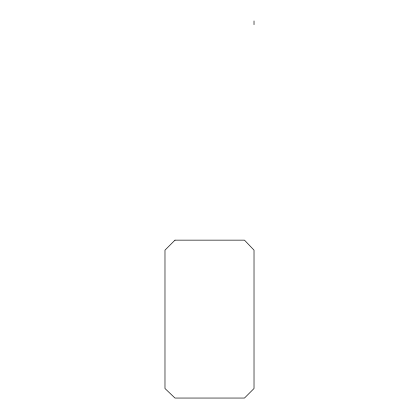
<?xml version="1.0" encoding="UTF-8"?>
<svg xmlns="http://www.w3.org/2000/svg" width="419" height="419" viewBox="0 0 419 419"><rect width="100%" height="100%" fill="white"/><g stroke="black" fill="none" stroke-linecap="round" stroke-linejoin="round"><path stroke-width="0.63" d="M254.019 20.95L254.019 24.674M174.985 240.15L164.981 250.153L164.981 388.507L174.985 398.05L244.476 398.05L254.019 388.507L254.019 250.153L244.476 240.15L174.985 240.15"/></g></svg>
